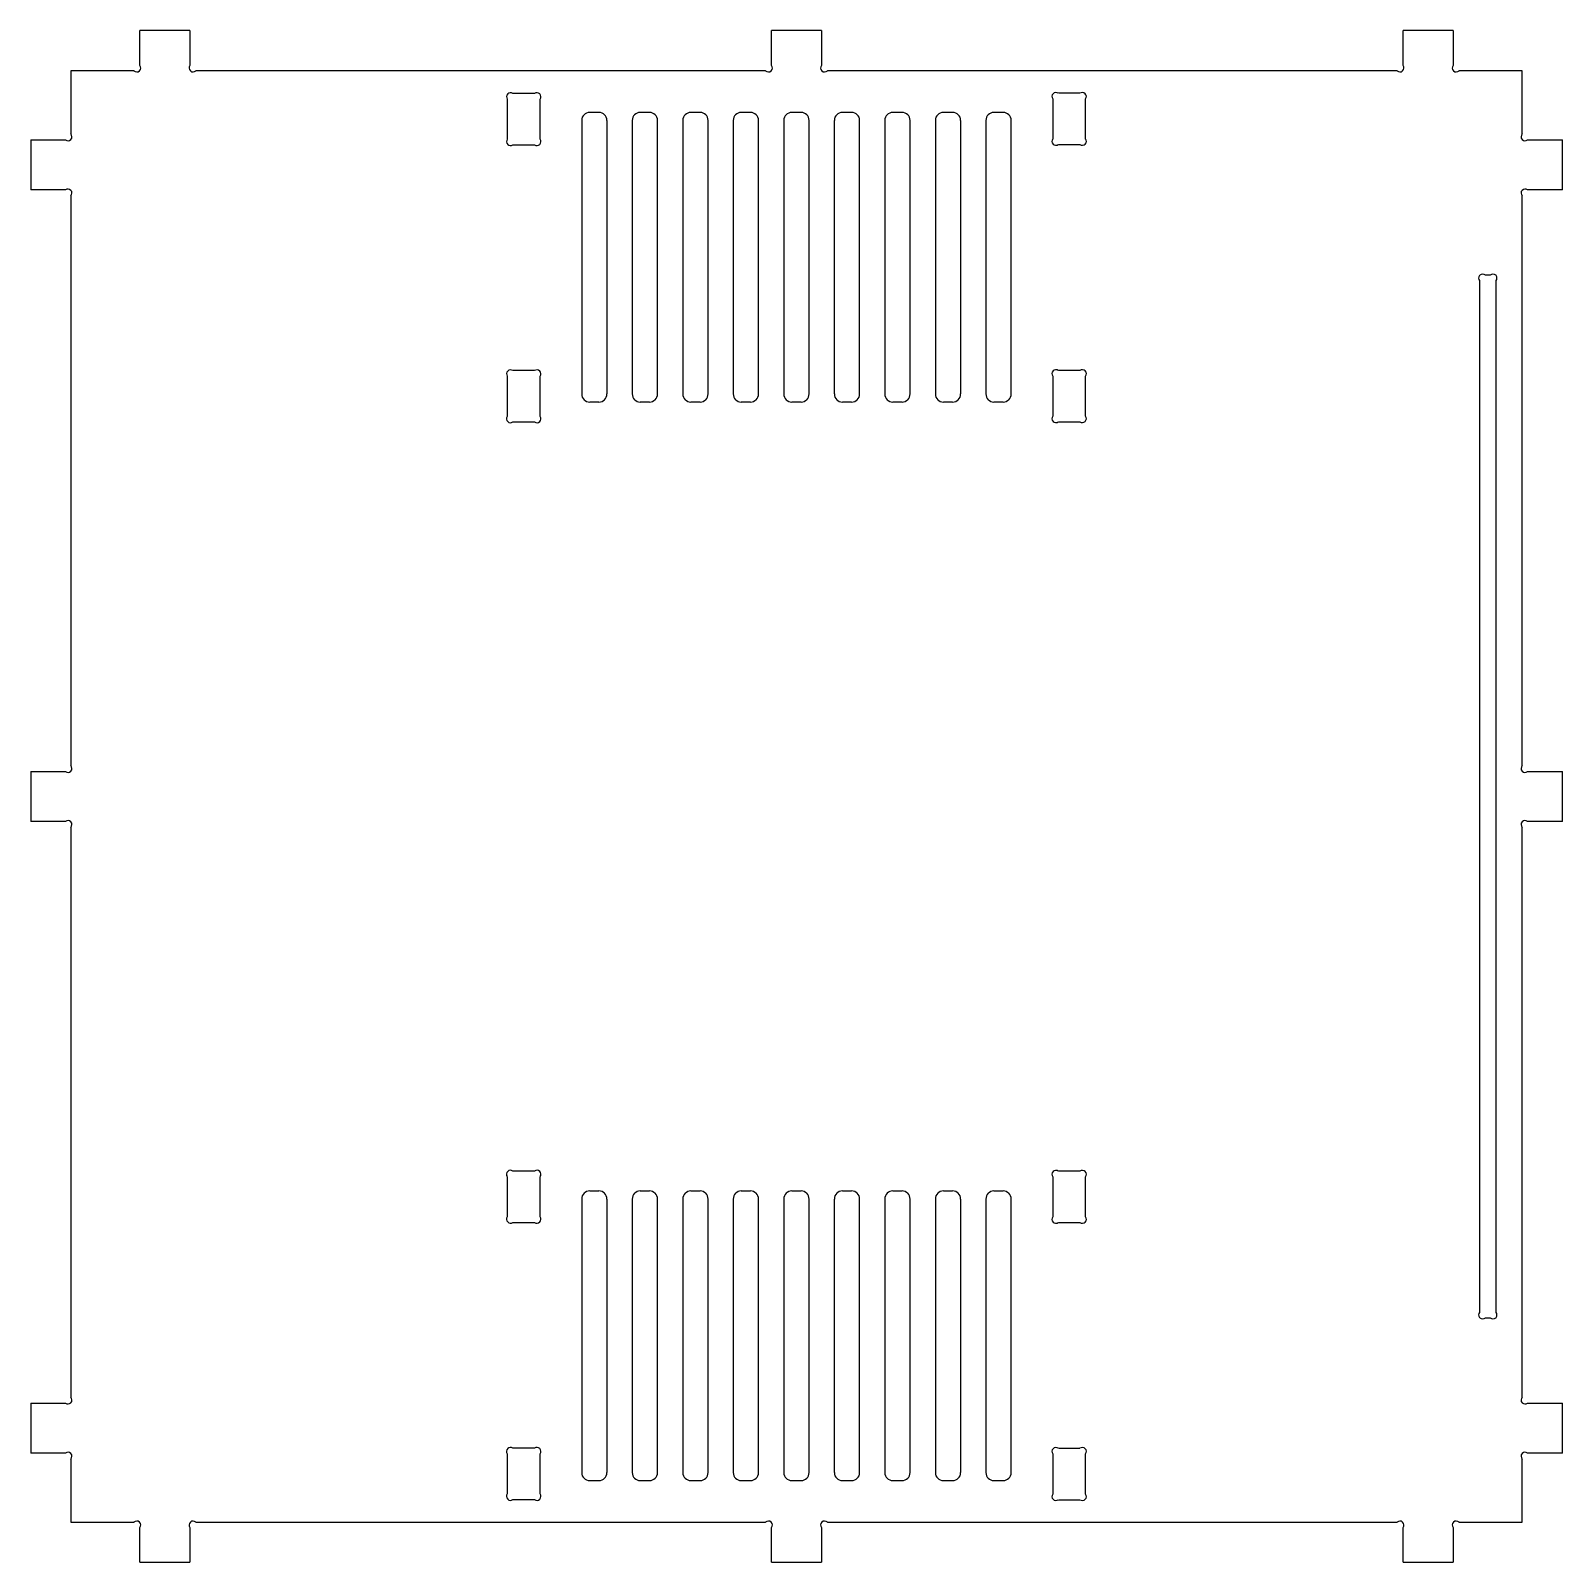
# Model space of a CAD drawing. Extents: x -0.3 to 11.6, y -0.3 to 11.6.
import ezdxf

# ---------------------------------------------------------------- set-up
doc = ezdxf.new("R2010")
doc.units = 0
doc.layers.get('0').update_dxf_attribs({"linetype": 'CONTINUOUS'})

msp = doc.modelspace()

# ---------------------------------------------------------------- linework, layer by layer
at = {"color": 7, "linetype": 'CONTINUOUS'}
for p, q in [((0.539, 11.353), (0.539, 11.624)), ((0.929, 11.624), (0.539, 11.624)), ((0.929, 11.624), (0.929, 11.353)), ((5.461, 11.353), (5.461, 11.624)), ((5.85, 11.624), (5.461, 11.624)), ((5.85, 11.624), (5.85, 11.353)), ((10.382, 11.353), (10.382, 11.624)), ((10.772, 11.624), (10.382, 11.624)), ((10.772, 11.624), (10.772, 11.353)), ((0, 11.311), (0, 10.818)), ((0.493, 11.311), (0, 11.311)), ((5.414, 11.311), (0.975, 11.311)), ((10.336, 11.311), (5.897, 11.311)), ((11.311, 11.311), (10.818, 11.311)), ((11.311, 10.818), (11.311, 11.311)), ((3.614, 11.134), (3.446, 11.134)), ((7.864, 11.135), (7.696, 11.135)), ((3.402, 11.09), (3.402, 10.778)), ((3.658, 10.778), (3.658, 11.09)), ((4.116, 10.986), (4.044, 10.986)), ((4.51, 10.986), (4.438, 10.986)), ((4.904, 10.986), (4.832, 10.986)), ((5.297, 10.986), (5.225, 10.986)), ((5.691, 10.986), (5.619, 10.986)), ((6.085, 10.986), (6.013, 10.986)), ((6.478, 10.986), (6.406, 10.986)), ((6.872, 10.986), (6.8, 10.986)), ((7.266, 10.986), (7.194, 10.986)), ((7.652, 11.091), (7.652, 10.779)), ((7.908, 10.779), (7.908, 11.091)), ((3.982, 10.924), (3.982, 8.792)), ((4.179, 8.792), (4.179, 10.924)), ((4.375, 10.924), (4.375, 8.792)), ((4.572, 8.792), (4.572, 10.924)), ((4.769, 10.924), (4.769, 8.792)), ((4.966, 8.792), (4.966, 10.924)), ((5.163, 10.924), (5.163, 8.792)), ((5.36, 8.792), (5.36, 10.924)), ((5.557, 10.924), (5.557, 8.792)), ((5.753, 8.792), (5.753, 10.924)), ((5.95, 10.924), (5.95, 8.792)), ((6.147, 8.792), (6.147, 10.924)), ((6.344, 10.924), (6.344, 8.792)), ((6.541, 8.792), (6.541, 10.924)), ((6.738, 10.924), (6.738, 8.792)), ((6.935, 8.792), (6.935, 10.924)), ((7.131, 10.924), (7.131, 8.792)), ((7.328, 8.792), (7.328, 10.924)), ((-0.312, 10.772), (-0.312, 10.382)), ((-0.312, 10.772), (-0.042, 10.772)), ((11.353, 10.772), (11.624, 10.772)), ((11.624, 10.382), (11.624, 10.772)), ((3.446, 10.734), (3.614, 10.734)), ((7.696, 10.735), (7.864, 10.735)), ((-0.042, 10.382), (-0.312, 10.382)), ((0, 10.336), (0, 5.897)), ((11.311, 5.897), (11.311, 10.336)), ((11.624, 10.382), (11.353, 10.382)), ((10.979, 9.718), (10.977, 9.718)), ((10.977, 9.718), (10.977, 9.715)), ((10.977, 9.676), (10.977, 1.635)), ((11.06, 9.718), (11.024, 9.718)), ((11.107, 9.718), (11.104, 9.718)), ((11.107, 9.715), (11.107, 9.718)), ((11.107, 1.635), (11.107, 9.676)), ((3.614, 8.974), (3.446, 8.974)), ((7.864, 8.975), (7.696, 8.975)), ((3.402, 8.93), (3.402, 8.618)), ((3.658, 8.618), (3.658, 8.93)), ((7.652, 8.931), (7.652, 8.619)), ((7.908, 8.619), (7.908, 8.931)), ((4.044, 8.73), (4.116, 8.73)), ((4.438, 8.73), (4.51, 8.73)), ((4.832, 8.73), (4.904, 8.73)), ((5.225, 8.73), (5.297, 8.73)), ((5.619, 8.73), (5.691, 8.73)), ((6.013, 8.73), (6.085, 8.73)), ((6.406, 8.73), (6.478, 8.73)), ((6.8, 8.73), (6.872, 8.73)), ((7.194, 8.73), (7.266, 8.73)), ((3.446, 8.574), (3.614, 8.574)), ((7.696, 8.575), (7.864, 8.575)), ((-0.312, 5.85), (-0.312, 5.461)), ((-0.312, 5.85), (-0.042, 5.85)), ((11.353, 5.85), (11.624, 5.85)), ((11.624, 5.461), (11.624, 5.85)), ((-0.042, 5.461), (-0.312, 5.461)), ((0, 5.414), (0, 0.975)), ((11.311, 0.975), (11.311, 5.414)), ((11.624, 5.461), (11.353, 5.461)), ((3.402, 2.693), (3.402, 2.381)), ((3.614, 2.737), (3.446, 2.737)), ((3.658, 2.381), (3.658, 2.693)), ((7.652, 2.692), (7.652, 2.38)), ((7.864, 2.736), (7.696, 2.736)), ((7.908, 2.38), (7.908, 2.692)), ((3.982, 2.519), (3.982, 0.387)), ((4.116, 2.581), (4.044, 2.581)), ((4.179, 0.387), (4.179, 2.519)), ((4.375, 2.519), (4.375, 0.387)), ((4.51, 2.581), (4.438, 2.581)), ((4.572, 0.387), (4.572, 2.519)), ((4.769, 2.519), (4.769, 0.387)), ((4.904, 2.581), (4.832, 2.581)), ((4.966, 0.387), (4.966, 2.519)), ((5.163, 2.519), (5.163, 0.387)), ((5.297, 2.581), (5.225, 2.581)), ((5.36, 0.387), (5.36, 2.519)), ((5.557, 2.519), (5.557, 0.387)), ((5.691, 2.581), (5.619, 2.581)), ((5.753, 0.387), (5.753, 2.519)), ((5.95, 2.519), (5.95, 0.387)), ((6.085, 2.581), (6.013, 2.581)), ((6.147, 0.387), (6.147, 2.519)), ((6.344, 2.519), (6.344, 0.387)), ((6.478, 2.581), (6.407, 2.581)), ((6.541, 0.387), (6.541, 2.519)), ((6.738, 2.519), (6.738, 0.387)), ((6.872, 2.581), (6.8, 2.581)), ((6.935, 0.387), (6.935, 2.519)), ((7.131, 2.519), (7.131, 0.387)), ((7.266, 2.581), (7.194, 2.581)), ((7.328, 0.387), (7.328, 2.519)), ((3.446, 2.337), (3.614, 2.337)), ((7.696, 2.336), (7.864, 2.336)), ((10.977, 1.596), (10.977, 1.594)), ((10.977, 1.594), (10.979, 1.594)), ((11.024, 1.594), (11.06, 1.594)), ((11.104, 1.594), (11.107, 1.594)), ((11.107, 1.594), (11.107, 1.596)), ((-0.312, 0.929), (-0.312, 0.539)), ((-0.312, 0.929), (-0.042, 0.929)), ((11.353, 0.929), (11.624, 0.929)), ((11.624, 0.539), (11.624, 0.929)), ((-0.042, 0.539), (-0.312, 0.539)), ((0, 0.493), (0, 0)), ((3.402, 0.533), (3.402, 0.221)), ((3.614, 0.577), (3.446, 0.577)), ((3.658, 0.221), (3.658, 0.533)), ((7.652, 0.532), (7.652, 0.22)), ((7.864, 0.576), (7.696, 0.576)), ((7.908, 0.22), (7.908, 0.532)), ((11.311, 0), (11.311, 0.493)), ((11.624, 0.539), (11.353, 0.539)), ((4.044, 0.325), (4.116, 0.325)), ((4.438, 0.325), (4.51, 0.325)), ((4.832, 0.325), (4.904, 0.325)), ((5.225, 0.325), (5.297, 0.325)), ((5.619, 0.325), (5.691, 0.325)), ((6.013, 0.325), (6.085, 0.325)), ((6.406, 0.325), (6.478, 0.325)), ((6.8, 0.325), (6.872, 0.325)), ((7.194, 0.325), (7.266, 0.325)), ((3.446, 0.177), (3.614, 0.177)), ((7.696, 0.176), (7.864, 0.176)), ((0, 0), (0.493, 0)), ((0.975, 0), (5.414, 0)), ((5.897, 0), (10.336, 0)), ((10.818, 0), (11.311, 0)), ((0.539, -0.312), (0.539, -0.042)), ((0.929, -0.042), (0.929, -0.312)), ((5.461, -0.312), (5.461, -0.042)), ((5.85, -0.042), (5.85, -0.312)), ((10.382, -0.312), (10.382, -0.042)), ((10.772, -0.042), (10.772, -0.312)), ((0.539, -0.312), (0.929, -0.312)), ((5.461, -0.312), (5.85, -0.312)), ((10.382, -0.312), (10.772, -0.312))]:
    msp.add_line(p, q, dxfattribs=at)
for centre, radius, start, end in [((0.515, 11.333), 0.0312, 225, 39.5466), ((0.953, 11.333), 0.0312, 140.4534, 315), ((5.437, 11.333), 0.0312, 225, 39.5466), ((5.874, 11.333), 0.0313, 140.4534, 315), ((10.358, 11.333), 0.0313, 225, 39.5466), ((10.796, 11.333), 0.0313, 140.4534, 315), ((3.427, 11.109), 0.0312, 53.4278, 216.5722), ((3.633, 11.109), 0.0312, 323.4278, 126.5722), ((7.677, 11.11), 0.0313, 53.4278, 216.5722), ((7.883, 11.11), 0.0312, 323.4278, 126.5722), ((4.044, 10.924), 0.0625, 90, 180), ((4.116, 10.924), 0.0625, 0, 90), ((4.438, 10.924), 0.0625, 90, 180), ((4.51, 10.924), 0.0625, 0, 90), ((4.832, 10.924), 0.0625, 90, 180), ((4.904, 10.924), 0.0625, 0, 90), ((5.225, 10.924), 0.0625, 90, 180), ((5.297, 10.924), 0.0625, 360, 90), ((5.619, 10.924), 0.0625, 90, 180), ((5.691, 10.924), 0.0625, 360, 90), ((6.013, 10.924), 0.0625, 90, 180), ((6.085, 10.924), 0.0625, 0, 90), ((6.406, 10.924), 0.0625, 90, 180), ((6.478, 10.924), 0.0625, 360, 90), ((6.8, 10.924), 0.0625, 90, 180), ((6.872, 10.924), 0.0625, 360, 90), ((7.194, 10.924), 0.0625, 90, 180), ((7.266, 10.924), 0.0625, 360, 90), ((-0.022, 10.796), 0.0312, 230.4534, 45), ((3.427, 10.759), 0.0312, 143.4278, 306.5722), ((3.633, 10.759), 0.0313, 233.4278, 36.5722), ((7.677, 10.761), 0.0313, 143.4278, 306.5722), ((7.883, 10.761), 0.0313, 233.4278, 36.5722), ((11.333, 10.796), 0.0312, 135, 309.5466), ((-0.022, 10.358), 0.0312, 315, 129.5466), ((11.333, 10.358), 0.0312, 50.4534, 225), ((11.002, 9.695), 0.0313, 141.916, 218.084), ((11.002, 9.695), 0.0313, 45, 135), ((11.082, 9.695), 0.0313, 45, 135), ((11.082, 9.695), 0.0313, 321.916, 38.084), ((3.427, 8.949), 0.0312, 53.4278, 216.5722), ((3.633, 8.949), 0.0312, 323.4278, 126.5722), ((7.677, 8.95), 0.0313, 53.4278, 216.5722), ((7.883, 8.95), 0.0313, 323.4278, 126.5722), ((4.044, 8.792), 0.0625, 180, 270), ((4.116, 8.792), 0.0625, 270, 360), ((4.438, 8.792), 0.0625, 180, 270), ((4.51, 8.792), 0.0625, 270, 360), ((4.832, 8.792), 0.0625, 180, 270), ((4.904, 8.792), 0.0625, 270, 0), ((5.225, 8.792), 0.0625, 180, 270), ((5.297, 8.792), 0.0625, 270, 0), ((5.619, 8.792), 0.0625, 180, 270), ((5.691, 8.792), 0.0625, 270, 360), ((6.013, 8.792), 0.0625, 180, 270), ((6.085, 8.792), 0.0625, 270, 360), ((6.406, 8.792), 0.0625, 180, 270), ((6.478, 8.792), 0.0625, 270, 360), ((6.8, 8.792), 0.0625, 180, 270), ((6.872, 8.792), 0.0625, 270, 360), ((7.194, 8.792), 0.0625, 180, 270), ((7.266, 8.792), 0.0625, 270, 360), ((3.427, 8.599), 0.0313, 143.4278, 306.5722), ((3.633, 8.599), 0.0312, 233.4278, 36.5722), ((7.677, 8.601), 0.0313, 143.4278, 306.5722), ((7.883, 8.601), 0.0312, 233.4278, 36.5722), ((-0.022, 5.874), 0.0312, 230.4534, 45), ((11.333, 5.874), 0.0313, 135, 309.5466), ((-0.022, 5.437), 0.0312, 315, 129.5466), ((11.333, 5.437), 0.0312, 50.4534, 225), ((3.427, 2.712), 0.0313, 53.4278, 216.5722), ((3.633, 2.712), 0.0313, 323.4278, 126.5722), ((7.677, 2.711), 0.0313, 53.4278, 216.5722), ((7.883, 2.711), 0.0313, 323.4278, 126.5722), ((4.044, 2.519), 0.0625, 90, 180), ((4.116, 2.519), 0.0625, 360, 90), ((4.438, 2.519), 0.0625, 90, 180), ((4.51, 2.519), 0.0625, 360, 90), ((4.832, 2.519), 0.0625, 90, 180), ((4.904, 2.519), 0.0625, 0, 90), ((5.225, 2.519), 0.0625, 90, 180), ((5.297, 2.519), 0.0625, 0, 90), ((5.619, 2.519), 0.0625, 90, 180), ((5.691, 2.519), 0.0625, 0, 90), ((6.013, 2.519), 0.0625, 90, 180), ((6.085, 2.519), 0.0625, 0, 90), ((6.406, 2.519), 0.0625, 89.9369, 180), ((6.478, 2.519), 0.0625, 0, 90), ((6.8, 2.519), 0.0625, 90, 180), ((6.872, 2.519), 0.0625, 360, 90), ((7.194, 2.519), 0.0625, 90, 180), ((7.266, 2.519), 0.0625, 0, 90), ((3.427, 2.362), 0.0313, 143.4278, 306.5722), ((3.633, 2.362), 0.0312, 233.4278, 36.5722), ((7.677, 2.361), 0.0313, 143.4278, 306.5722), ((7.883, 2.361), 0.0313, 233.4278, 36.5722), ((11.002, 1.616), 0.0312, 141.916, 218.084), ((11.002, 1.616), 0.0313, 225, 315), ((11.082, 1.616), 0.0313, 225, 315), ((11.082, 1.616), 0.0313, 321.916, 38.084), ((-0.022, 0.953), 0.0313, 230.4534, 45), ((11.333, 0.953), 0.0313, 135, 309.5466), ((-0.022, 0.515), 0.0312, 315, 129.5466), ((3.427, 0.552), 0.0313, 53.4278, 216.5722), ((3.633, 0.552), 0.0313, 323.4278, 126.5722), ((7.677, 0.551), 0.0313, 53.4278, 216.5722), ((7.883, 0.551), 0.0313, 323.4278, 126.5722), ((11.333, 0.515), 0.0312, 50.4534, 225), ((4.044, 0.387), 0.0625, 180, 270), ((4.116, 0.387), 0.0625, 270, 0), ((4.438, 0.387), 0.0625, 180, 270), ((4.51, 0.387), 0.0625, 270, 0), ((4.832, 0.387), 0.0625, 180, 270), ((4.904, 0.387), 0.0625, 270, 0), ((5.225, 0.387), 0.0625, 180, 270), ((5.297, 0.387), 0.0625, 270, 0), ((5.619, 0.387), 0.0625, 180, 270), ((5.691, 0.387), 0.0625, 270, 0), ((6.013, 0.387), 0.0625, 180, 270), ((6.085, 0.387), 0.0625, 270, 0), ((6.406, 0.387), 0.0625, 180, 270), ((6.478, 0.387), 0.0625, 270, 360), ((6.8, 0.387), 0.0625, 180, 270), ((6.872, 0.387), 0.0625, 270, 360), ((7.194, 0.387), 0.0625, 180, 270), ((7.266, 0.387), 0.0625, 270, 0), ((3.427, 0.202), 0.0313, 143.4278, 306.5722), ((3.633, 0.202), 0.0313, 233.4278, 36.5722), ((7.677, 0.201), 0.0312, 143.4278, 306.5722), ((7.883, 0.201), 0.0313, 233.4278, 36.5722), ((0.515, -0.022), 0.0312, 320.4534, 135), ((0.953, -0.022), 0.0312, 45, 219.5466), ((5.437, -0.022), 0.0312, 320.4534, 135), ((5.874, -0.022), 0.0312, 45, 219.5466), ((10.358, -0.022), 0.0313, 320.4534, 135), ((10.796, -0.022), 0.0313, 45, 219.5466)]:
    msp.add_arc(centre, radius, start, end, dxfattribs=at)

doc.saveas('drawing.dxf')
